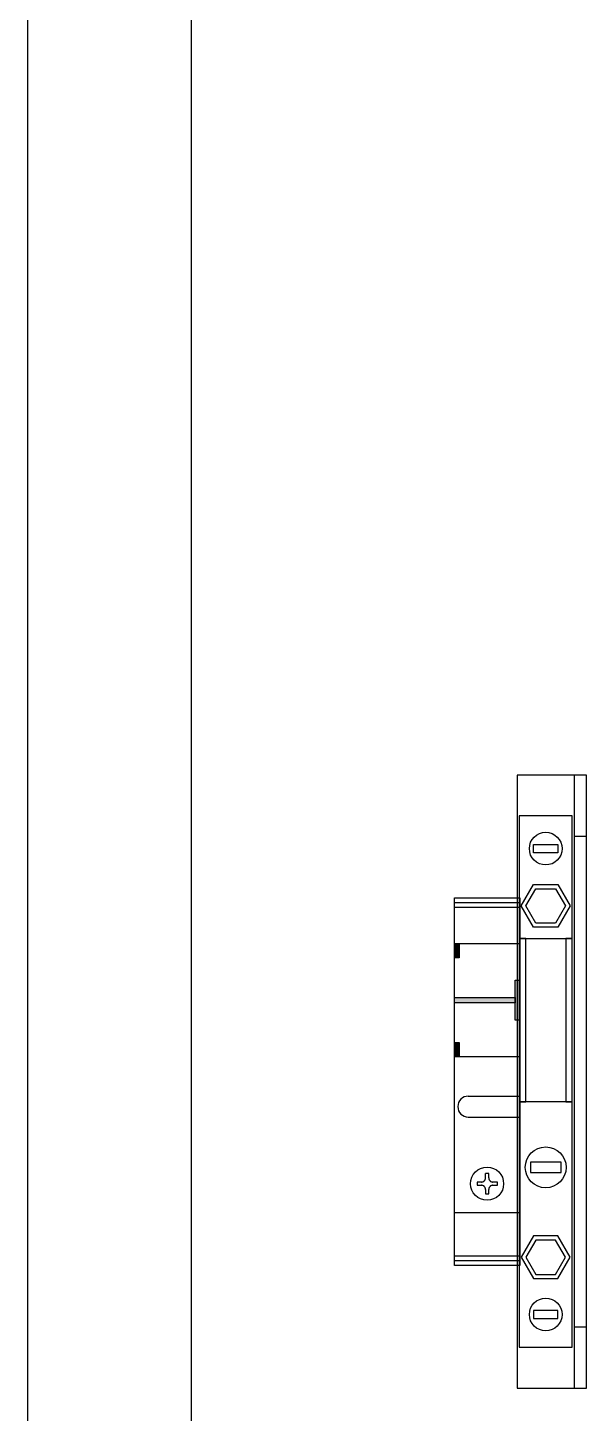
# Model space of a CAD drawing. Extents: x 310282 to 310982, y 295850 to 297850.
# Drawn here: x 310282.2 to 310350.8, y 296645.2 to 296814.7 of the extents above; entities that cross this region are included whole.
import ezdxf

# ---------------------------------------------------------------- set-up
doc = ezdxf.new("R2010")
doc.units = 0
doc.header["$MEASUREMENT"] = 0
doc.linetypes.add('ACAD_ISO02W100', pattern=[15, 12, -3])
doc.linetypes.add('DASHED', pattern=[0.75, 0.5, -0.25])
for name, color, linetype in [('DRAW', 123, 'Continuous'), ('Layer1', 7, 'Continuous'), ('布置图', 30, 'Continuous'), ('文字', 3, 'Continuous')]:
    doc.layers.add(name, color=color, linetype=linetype)

# ---------------------------------------------------------------- blocks, each defined once
blk = doc.blocks.new('188683104202d2bf74-61ed-4aa4-8eb9-177b455f77d9')
for points in [[(4.76, 215.27), (4.76, 215.87), (3.01, 215.87), (3.01, 215.27)], [(9.62, 208.42), (10.28, 208.42), (10.28, 215.87), (9.62, 215.87)], [(15.15, 215.87), (15.15, 215.27), (16.9, 215.27), (16.9, 215.87)], [(7.5, 208.42), (7.5, 207.87), (12.4, 207.87), (12.4, 208.42)]]:
    blk.add_hatch(color=7).paths.add_polyline_path(points)
at = {"color": 0}
for p, q in [((-21.91, 215.87), (-21.91, 207.87)), ((-21.31, 215.87), (-21.31, 207.87)), ((-16.02, 215.87), (-16.02, 207.87)), ((21.33, 215.87), (21.33, 207.87)), ((21.92, 215.87), (21.92, 207.87)), ((-4.35, 214.17), (-4.35, 207.87)), ((-1.78, 214.17), (-1.78, 207.87))]:
    blk.add_line(p, q, dxfattribs=at)
at = {"color": 0, "elevation": 0}
for points in [[(22.5, 215.87), (22.5, 207.87), (-22.5, 207.87), (-22.5, 215.87)], [(16.9, 215.87), (16.9, 207.87), (3.01, 207.87), (3.01, 215.87)], [(4.76, 215.87), (4.76, 215.27), (3.01, 215.27), (3.01, 215.87)], [(10.28, 215.87), (10.28, 208.42), (9.62, 208.42), (9.62, 215.87)], [(16.9, 215.87), (16.9, 215.27), (15.15, 215.27), (15.15, 215.87)], [(12.4, 208.42), (12.4, 207.87), (7.5, 207.87), (7.5, 208.42)]]:
    blk.add_lwpolyline(points, close=True, dxfattribs=at)
at = {"color": 0}
blk.add_arc((-3.07, 214.17), 1.28, 0, 180, dxfattribs=at)
at = {"layer": 'DRAW', "color": 7, "ltscale": 0.3, "elevation": 0}
for points in [[(37.5, 199.69), (37.5, 208.19), (-37.5, 208.19), (-37.5, 199.69)], [(-2.5, 201.44), (-2.5, 207.94), (-32.5, 207.94), (-32.5, 201.44)], [(-24.1, 203.19), (-21.5, 201.69), (-18.9, 203.19), (-18.9, 206.19), (-21.5, 207.69), (-24.1, 206.19)], [(-23.6, 203.47), (-21.5, 202.26), (-19.4, 203.47), (-19.4, 205.9), (-21.5, 207.11), (-23.6, 205.9)], [(17.5, 207.14), (17.5, 207.94), (-2.5, 207.94), (-2.5, 207.14)], [(32.5, 201.44), (32.5, 207.94), (17.5, 207.94), (17.5, 201.44)], [(24.1, 203.19), (21.5, 201.69), (18.9, 203.19), (18.9, 206.19), (21.5, 207.69), (24.1, 206.19)], [(23.6, 203.47), (21.5, 202.26), (19.4, 203.47), (19.4, 205.9), (21.5, 207.11), (23.6, 205.9)], [(-28, 203.19), (-28, 206.19), (-29, 206.19), (-29, 203.19)], [(-9.88, 202.81), (-9.88, 206.56), (-11.12, 206.56), (-11.12, 202.81)], [(28, 203.19), (28, 206.19), (29, 206.19), (29, 203.19)], [(17.5, 201.44), (17.5, 202.24), (-2.5, 202.24), (-2.5, 201.44)], [(37.5, 199.69), (37.5, 201.19), (-37.5, 201.19), (-37.5, 199.69)], [(30, 199.69), (30, 201.19), (-30, 201.19), (-30, 199.69)]]:
    blk.add_lwpolyline(points, close=True, dxfattribs=at)
at = {"layer": 'DRAW', "color": 7, "ltscale": 0.3}
for centre, radius in [((-10.5, 204.69), 2.5), ((-28.5, 204.69), 2), ((28.5, 204.69), 2)]:
    blk.add_circle(centre, radius, dxfattribs=at)
at = {"layer": 'Layer1', "color": 7, "lineweight": -3, "ltscale": 50}
blk.add_circle((-12.5, 211.87), 2.03, dxfattribs=at)
at = {"layer": '文字', "color": 7, "linetype": 'ACAD_ISO02W100'}
for p, q in [((-13.2, 212.06), (-13.75, 212.06)), ((-13.75, 212.06), (-13.75, 211.66)), ((-12.69, 213.07), (-12.69, 212.57)), ((-12.3, 213.07), (-12.69, 213.07)), ((-12.3, 212.57), (-12.3, 213.07)), ((-11.79, 212.06), (-11.27, 212.06)), ((-11.27, 211.66), (-11.27, 212.06)), ((-13.75, 211.66), (-13.2, 211.66)), ((-12.69, 211.15), (-12.69, 210.6)), ((-12.69, 210.6), (-12.3, 210.6)), ((-12.3, 210.6), (-12.3, 211.15)), ((-11.79, 211.66), (-11.27, 211.66))]:
    blk.add_line(p, q, dxfattribs=at)
for centre, start, end in [((-13.2, 212.57), 270, 0), ((-11.79, 212.57), 180, 270), ((-13.2, 211.15), 0, 90), ((-11.79, 211.15), 90, 180)]:
    blk.add_arc(centre, 0.509, start, end, dxfattribs=at)

msp = doc.modelspace()

# ---------------------------------------------------------------- linework, layer by layer
at = {"color": 2, "elevation": 0}
msp.add_lwpolyline([(310282.16, 297849.89), (310302.16, 297849.89), (310302.16, 295849.89), (310282.16, 295849.89)], close=True, dxfattribs=at)
at = {"layer": '布置图', "linetype": 'DASHED', "elevation": 0}
msp.add_lwpolyline([(310282.16, 297849.89), (310982.16, 297849.89), (310982.16, 295849.89), (310282.16, 295849.89)], close=True, dxfattribs=at)

# ---------------------------------------------------------------- block references
at = {"rotation": 90}
msp.add_blockref('188683104202d2bf74-61ed-4aa4-8eb9-177b455f77d9', (310550.29, 296685.77), dxfattribs=at)

doc.saveas('drawing.dxf')
